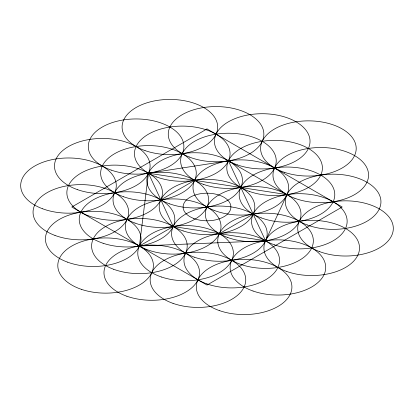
<?xml version="1.0" encoding="UTF-8"?>
<svg xmlns="http://www.w3.org/2000/svg" width="414" height="414" viewBox="0 0 414 414"><rect width="100%" height="100%" fill="white"/><g stroke="black" fill="none" stroke-linecap="round" stroke-linejoin="round"><path stroke-width="0.62" d="M139.399 246.03L148.455 173.202L228.43 160.829L286.969 194.627L265.545 240.798L139.399 246.03L173.202 226.515L265.545 240.798L228.43 160.829M160.829 199.858L194.627 180.344M219.373 233.656L253.171 214.141M286.969 194.627L148.455 173.202L173.202 226.515M207 128.945L71.803 207L207 285.055L342.197 207L207 128.945M169.75 203.905A47.801 27.598 0 0 0 242.413 181.001A47.801 27.598 0 0 0 171.722 156.119A47.801 27.598 0 0 0 169.75 203.905M134.985 223.074A47.801 27.598 0 0 0 208.573 201.173A47.801 27.598 0 0 0 138.928 175.329A47.801 27.598 0 0 0 134.985 223.074M194.492 257.223A47.801 27.598 0 0 0 267.159 234.314A47.801 27.598 0 0 0 196.464 209.437A47.801 27.598 0 0 0 194.492 257.223M227.327 237.357A47.801 27.598 0 0 0 300.916 215.456A47.801 27.598 0 0 0 231.266 189.612A47.801 27.598 0 0 0 227.327 237.357M146.406 249.368A47.801 27.598 0 0 0 220.879 228.481A47.801 27.598 0 0 0 152.316 201.69A47.801 27.598 0 0 0 146.406 249.368M214.007 210.338A47.801 27.598 0 0 0 288.48 189.457A47.801 27.598 0 0 0 219.912 162.661A47.801 27.598 0 0 0 214.007 210.338M189.265 157.025A47.801 27.598 0 0 0 263.734 136.139A47.801 27.598 0 0 0 195.17 109.348A47.801 27.598 0 0 0 189.265 157.025M145.009 150.593A47.801 27.598 0 0 0 217.671 127.688A47.801 27.598 0 0 0 146.975 102.807A47.801 27.598 0 0 0 145.009 150.593M77.408 189.622A47.801 27.598 0 0 0 150.075 166.713A47.801 27.598 0 0 0 79.379 141.836A47.801 27.598 0 0 0 77.408 189.622M42.642 208.791A47.801 27.598 0 0 0 116.23 186.885A47.801 27.598 0 0 0 46.585 161.041A47.801 27.598 0 0 0 42.642 208.791M241.641 264.701A47.801 27.598 0 0 0 313.341 240.798A47.801 27.598 0 0 0 241.641 216.9A47.801 27.598 0 0 0 241.641 264.701M219.234 310.536A47.801 27.598 0 0 0 291.901 287.626A47.801 27.598 0 0 0 221.205 262.75A47.801 27.598 0 0 0 219.234 310.536M319.67 251.645A47.801 27.598 0 0 0 393.259 229.739A47.801 27.598 0 0 0 323.608 203.9A47.801 27.598 0 0 0 319.67 251.645M286.835 271.506A47.801 27.598 0 0 0 359.502 248.597A47.801 27.598 0 0 0 288.806 223.72A47.801 27.598 0 0 0 286.835 271.506M67.389 262.103A47.801 27.598 0 0 0 140.977 240.198A47.801 27.598 0 0 0 71.327 214.354A47.801 27.598 0 0 0 67.389 262.103M126.896 296.248A47.801 27.598 0 0 0 199.558 273.344A47.801 27.598 0 0 0 128.863 248.462A47.801 27.598 0 0 0 126.896 296.248M81.703 289.443A47.801 27.598 0 0 0 153.403 265.54A47.801 27.598 0 0 0 81.703 241.641A47.801 27.598 0 0 0 81.703 289.443M237.351 164.881A47.801 27.598 0 0 0 310.014 141.971A47.801 27.598 0 0 0 239.318 117.095A47.801 27.598 0 0 0 237.351 164.881M294.928 198.332A47.801 27.598 0 0 0 368.517 176.426A47.801 27.598 0 0 0 298.867 150.587A47.801 27.598 0 0 0 294.928 198.332M284.501 172.359A47.801 27.598 0 0 0 356.2 148.46A47.801 27.598 0 0 0 284.501 124.557A47.801 27.598 0 0 0 284.501 172.359M183.102 230.898A47.801 27.598 0 0 0 254.801 207A47.801 27.598 0 0 0 183.102 183.102A47.801 27.598 0 0 0 183.102 230.898M261.13 217.847A47.801 27.598 0 0 0 334.719 195.941A47.801 27.598 0 0 0 265.069 170.097A47.801 27.598 0 0 0 261.13 217.847M203.548 184.396A47.801 27.598 0 0 0 276.216 161.486A47.801 27.598 0 0 0 205.52 136.61A47.801 27.598 0 0 0 203.548 184.396M123.579 196.764A47.801 27.598 0 0 0 196.241 173.859A47.801 27.598 0 0 0 125.551 148.978A47.801 27.598 0 0 0 123.579 196.764M103.127 243.272A47.801 27.598 0 0 0 174.827 219.373A47.801 27.598 0 0 0 103.127 195.47A47.801 27.598 0 0 0 103.127 243.272M156.414 176.902A47.801 27.598 0 0 0 230.003 155.002A47.801 27.598 0 0 0 160.353 129.158A47.801 27.598 0 0 0 156.414 176.902M87.866 215.57A47.801 27.598 0 0 0 162.335 194.683A47.801 27.598 0 0 0 93.771 167.893A47.801 27.598 0 0 0 87.866 215.57M111.206 170.107A47.801 27.598 0 0 0 183.873 147.203A47.801 27.598 0 0 0 113.177 122.321A47.801 27.598 0 0 0 111.206 170.107M113.56 269.245A47.801 27.598 0 0 0 187.149 247.339A47.801 27.598 0 0 0 117.498 221.5A47.801 27.598 0 0 0 113.56 269.245M161.672 277.069A47.801 27.598 0 0 0 233.372 253.171A47.801 27.598 0 0 0 161.672 229.273A47.801 27.598 0 0 0 161.672 277.069M206.865 283.88A47.801 27.598 0 0 0 279.528 260.97A47.801 27.598 0 0 0 208.837 236.094A47.801 27.598 0 0 0 206.865 283.88M274.466 244.85A47.801 27.598 0 0 0 347.129 221.94A47.801 27.598 0 0 0 276.433 197.064A47.801 27.598 0 0 0 274.466 244.85M249.72 191.537A47.801 27.598 0 0 0 322.387 168.627A47.801 27.598 0 0 0 251.691 143.751A47.801 27.598 0 0 0 249.72 191.537M307.302 224.988A47.801 27.598 0 0 0 380.89 203.083A47.801 27.598 0 0 0 311.24 177.244A47.801 27.598 0 0 0 307.302 224.988M173.068 303.39A47.801 27.598 0 0 0 245.73 280.485A47.801 27.598 0 0 0 175.034 255.604A47.801 27.598 0 0 0 173.068 303.39M253.037 291.021A47.801 27.598 0 0 0 325.699 268.112A47.801 27.598 0 0 0 255.008 243.235A47.801 27.598 0 0 0 253.037 291.021M55.015 235.447A47.801 27.598 0 0 0 128.604 213.541A47.801 27.598 0 0 0 58.954 187.697A47.801 27.598 0 0 0 55.015 235.447M193.602 218.426A23.898 13.797 0 0 0 230.841 207.983A23.898 13.797 0 0 0 196.557 194.59A23.898 13.797 0 0 0 193.602 218.426"/></g></svg>
